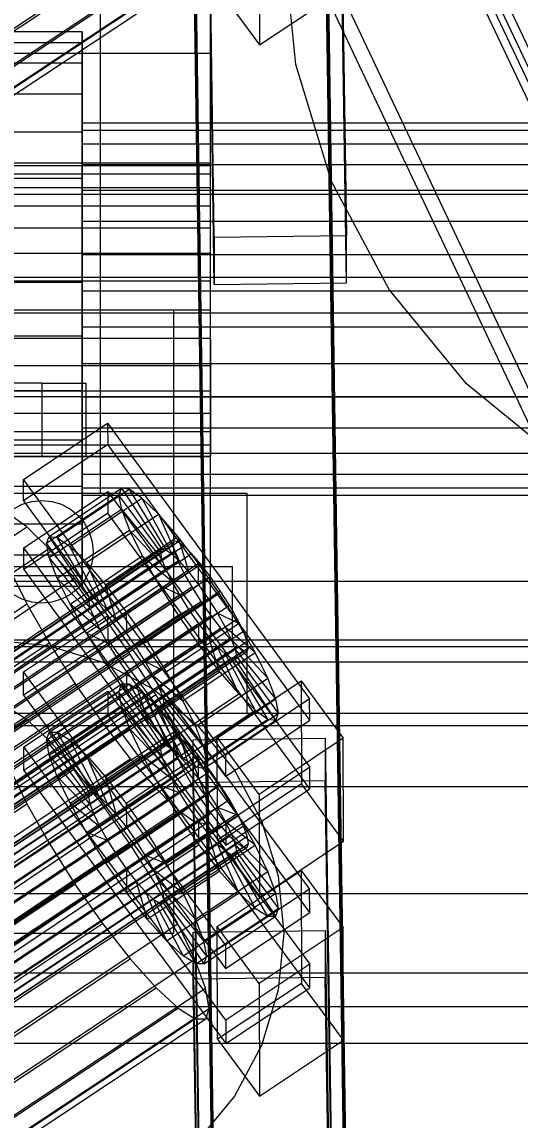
# Model space of a CAD drawing. Header units: millimetres. Extents: x -191664 to 191490, y -197311 to 10263.
# Drawn here: x 334.3 to 402.2, y -28915.5 to -28765.8 of the extents above; entities that cross this region are included whole.
import ezdxf

# ---------------------------------------------------------------- set-up
doc = ezdxf.new("R2010")
doc.units = ezdxf.units.MM
for name, color, linetype, lineweight in [('COTAS_USUARIO', 1, 'Continuous', 0), ('frontal_C01', 7, 'Continuous', 0), ('frontal_C02', 7, 'Continuous', 0), ('frontal_C03', 7, 'Continuous', 0), ('frontal_secador', 7, 'Continuous', 0), ('frontal_tolva', 7, 'Continuous', 0)]:
    doc.layers.add(name, color=color, linetype=linetype, lineweight=lineweight)
doc.dimstyles.new('PLANTA_100', dxfattribs={"dimtxt": 250, "dimasz": 150, "dimexe": 150, "dimexo": 80, "dimgap": 100, "dimtad": 1, "dimtih": 1, "dimtoh": 1, "dimdec": 1, "dimdsep": 46, "dimcen": 0.09, "dimclrd": 1, "dimclre": 1, "dimclrt": 1, "dimadec": 0, "dimazin": 0, "dimtfac": 1, "dimtdec": 4, "dimtofl": 0, "dimtmove": 0, "dimatfit": 3, "dimfxl": 1, "dimtolj": 1, "dimtzin": 0, "dimarcsym": 0})

# ---------------------------------------------------------------- blocks, each defined once
blk = doc.blocks.new('*D116')
at = {"layer": 'COTAS_USUARIO', "color": 1, "lineweight": -2, "transparency": 16777216}
for p, q in [((1200, -29000), (1200, -28850)), ((80, -29150), (1350, -29150)), ((80, -29430), (1350, -29430)), ((1200, -29580), (1200, -29730))]:
    blk.add_line(p, q, dxfattribs=at)
at = {"layer": 'COTAS_USUARIO', "color": 1, "transparency": 16777216}
for points in [[(1175, -29000), (1225, -29000), (1200, -29150)], [(1175, -29580), (1225, -29580), (1200, -29430)]]:
    blk.add_solid(points, dxfattribs=at)
at = {"layer": 'Defpoints', "color": 0, "transparency": 16777216}
for p in [(0, -29150), (0, -29430), (1200, -29430)]:
    blk.add_point(p, dxfattribs=at)

msp = doc.modelspace()

# ---------------------------------------------------------------- linework, layer by layer
at = {"layer": 'frontal_C01', "color": 139, "true_color": 0x354b57}
for p, q in [((360.51, -28795.14), (357.65, -28603.2)), ((375.64, -28602.96), (378.51, -28794.9)), ((360.51, -28801.55), (357.65, -28609.6)), ((378.51, -28801.31), (375.64, -28609.36)), ((360.51, -28938.5), (357.65, -28746.55)), ((375.64, -28746.31), (378.51, -28938.25)), ((378.51, -28944.66), (375.64, -28752.71)), ((360.51, -28944.9), (357.65, -28752.95)), ((366.62, -28753.51), (366.68, -28768.88)), ((360.94, -28761.12), (366.68, -28768.88)), ((366.68, -28768.88), (378.14, -28761.27)), ((-425, -28789.22), (425, -28789.22)), ((378.51, -28794.9), (360.51, -28795.14)), ((360.51, -28795.14), (360.51, -28801.55)), ((378.51, -28801.31), (378.51, -28794.9)), ((425, -28800.59), (-425, -28800.59)), ((360.51, -28801.55), (378.51, -28801.31)), ((425, -28805.49), (-425, -28805.49)), ((-425, -28816.85), (425, -28816.85)), ((334.5, -28854.38), (345.97, -28846.76)), ((345.97, -28846.76), (345.98, -28849.97)), ((345.97, -28846.76), (373.5, -28884)), ((345.98, -28849.97), (334.51, -28857.58)), ((373.51, -28887.2), (345.98, -28849.97)), ((334.51, -28857.58), (334.5, -28854.38)), ((362.03, -28891.61), (334.5, -28854.38)), ((334.51, -28857.58), (362.04, -28894.82)), ((334.54, -28864.62), (346.01, -28857.01)), ((346.01, -28857.01), (346.02, -28860.21)), ((346.01, -28857.01), (373.54, -28894.25)), ((346.02, -28860.21), (334.55, -28867.82)), ((373.55, -28897.45), (346.02, -28860.21)), ((334.55, -28867.82), (334.54, -28864.62)), ((362.07, -28901.86), (334.54, -28864.62)), ((334.55, -28867.82), (362.08, -28905.06)), ((360.88, -28889.1), (372.35, -28881.49)), ((372.35, -28881.49), (372.41, -28896.86)), ((372.35, -28881.49), (378.09, -28889.25)), ((373.5, -28884), (362.03, -28891.61)), ((373.51, -28887.2), (373.5, -28884)), ((362.04, -28894.82), (373.51, -28887.2)), ((360.94, -28904.47), (360.88, -28889.1)), ((366.62, -28896.86), (360.88, -28889.1)), ((357.65, -28889.9), (375.64, -28889.66)), ((357.65, -28896.3), (357.65, -28889.9)), ((360.51, -29081.85), (357.65, -28889.9)), ((378.09, -28889.25), (366.62, -28896.86)), ((375.64, -28889.66), (375.64, -28896.06)), ((375.64, -28889.66), (378.51, -29081.61)), ((378.14, -28904.62), (378.09, -28889.25)), ((362.03, -28891.61), (362.04, -28894.82)), ((373.54, -28894.25), (362.07, -28901.86)), ((373.55, -28897.45), (373.54, -28894.25)), ((375.64, -28896.06), (357.65, -28896.3)), ((360.51, -29088.25), (357.65, -28896.3)), ((378.51, -29088.01), (375.64, -28896.06)), ((372.41, -28896.86), (360.94, -28904.47)), ((362.08, -28905.06), (373.55, -28897.45)), ((366.62, -28896.86), (366.68, -28912.23)), ((378.14, -28904.62), (372.41, -28896.86)), ((362.07, -28901.86), (362.08, -28905.06)), ((360.94, -28904.47), (366.68, -28912.23)), ((366.68, -28912.23), (378.14, -28904.62))]:
    msp.add_line(p, q, dxfattribs=at)
at = {"layer": 'frontal_C01', "color": 252, "true_color": 0x83939a}
for p, q in [((173.55, -28872.55), (357.86, -28750.22)), ((168.26, -28876.45), (352.57, -28754.12)), ((175.02, -28876.48), (359.33, -28754.15)), ((171.28, -28879.24), (355.58, -28756.91)), ((175.52, -28879.26), (359.83, -28756.93)), ((173.58, -28880.69), (357.89, -28758.35)), ((175.03, -28880.69), (359.34, -28758.36)), ((334.94, -28860.89), (332.63, -28859.44)), ((150.63, -28983.22), (334.94, -28860.89)), ((337.95, -28863.68), (334.94, -28860.89)), ((153.64, -28986.01), (337.95, -28863.68)), ((341.46, -28867.62), (337.95, -28863.68)), ((157.15, -28989.95), (341.46, -28867.62)), ((332.66, -28867.57), (334.98, -28872.39)), ((345.23, -28872.44), (341.46, -28867.62)), ((150.67, -28994.72), (334.98, -28872.39)), ((345.23, -28872.44), (160.92, -28994.77)), ((334.98, -28872.39), (338, -28877.76)), ((349, -28877.82), (345.23, -28872.44)), ((153.69, -29000.09), (338, -28877.76)), ((164.69, -29000.15), (349, -28877.82)), ((338, -28877.76), (341.52, -28883.33)), ((352.52, -28883.38), (349, -28877.82)), ((157.21, -29005.66), (341.52, -28883.33)), ((168.21, -29005.71), (352.52, -28883.38)), ((341.52, -28883.33), (345.29, -28888.71)), ((355.54, -28888.76), (352.52, -28883.38)), ((160.98, -29011.04), (345.29, -28888.71)), ((171.23, -29011.09), (355.54, -28888.76)), ((345.29, -28888.71), (349.06, -28893.53)), ((357.86, -28893.57), (355.54, -28888.76)), ((164.75, -29015.86), (349.06, -28893.53)), ((173.55, -29015.9), (357.86, -28893.57)), ((349.06, -28893.53), (352.57, -28897.47)), ((359.33, -28897.5), (357.86, -28893.57)), ((168.26, -29019.8), (352.57, -28897.47)), ((175.02, -29019.83), (359.33, -28897.5)), ((352.57, -28897.47), (355.58, -28900.26)), ((359.83, -28900.28), (359.33, -28897.5)), ((171.28, -29022.59), (355.58, -28900.26)), ((175.52, -29022.61), (359.83, -28900.28)), ((355.58, -28900.26), (357.89, -28901.71)), ((359.34, -28901.71), (359.83, -28900.28)), ((173.58, -29024.04), (357.89, -28901.71)), ((175.03, -29024.04), (359.34, -28901.71)), ((357.89, -28901.71), (359.34, -28901.71))]:
    msp.add_line(p, q, dxfattribs=at)
at = {"layer": 'frontal_C01', "color": 155, "true_color": 0x617580}
for p, q in [((338.01, -28862.59), (347.84, -28856.06)), ((339.09, -28862.59), (348.92, -28856.07)), ((347.84, -28856.06), (347.47, -28857.13)), ((348.92, -28856.07), (347.84, -28856.06)), ((347.84, -28856.06), (353.38, -28864.38)), ((350.65, -28857.15), (348.92, -28856.07)), ((348.92, -28856.07), (353.89, -28864.39)), ((337.64, -28863.66), (347.47, -28857.13)), ((340.82, -28863.67), (350.65, -28857.15)), ((347.47, -28857.13), (353.21, -28864.89)), ((347.47, -28857.13), (347.85, -28859.21)), ((352.9, -28859.24), (350.65, -28857.15)), ((350.65, -28857.15), (354.71, -28864.9)), ((338.02, -28865.74), (347.85, -28859.21)), ((343.07, -28865.76), (352.9, -28859.24)), ((347.85, -28859.21), (353.38, -28865.88)), ((347.85, -28859.21), (348.94, -28862.15)), ((355.53, -28862.18), (352.9, -28859.24)), ((352.9, -28859.24), (355.78, -28865.89)), ((339.11, -28868.67), (348.94, -28862.15)), ((345.7, -28868.71), (355.53, -28862.18)), ((348.94, -28862.15), (353.9, -28867.27)), ((348.94, -28862.15), (350.68, -28865.75)), ((358.34, -28865.79), (355.53, -28862.18)), ((355.53, -28862.18), (357.02, -28867.28)), ((337.64, -28863.66), (338.01, -28862.59)), ((343.38, -28871.42), (337.64, -28863.66)), ((338.02, -28865.74), (337.64, -28863.66)), ((343.55, -28870.91), (338.01, -28862.59)), ((338.01, -28862.59), (339.09, -28862.59)), ((344.06, -28870.91), (339.09, -28862.59)), ((339.09, -28862.59), (340.82, -28863.67)), ((344.88, -28871.42), (340.82, -28863.67)), ((340.82, -28863.67), (343.07, -28865.76)), ((353.21, -28864.89), (343.38, -28871.42)), ((353.38, -28864.38), (343.55, -28870.91)), ((353.89, -28864.39), (344.06, -28870.91)), ((354.71, -28864.9), (344.88, -28871.42)), ((353.21, -28864.89), (353.38, -28864.38)), ((353.38, -28865.88), (353.21, -28864.89)), ((353.38, -28864.38), (353.89, -28864.39)), ((353.89, -28864.39), (354.71, -28864.9)), ((354.71, -28864.9), (355.78, -28865.89)), ((343.55, -28872.4), (338.02, -28865.74)), ((339.11, -28868.67), (338.02, -28865.74)), ((340.85, -28872.28), (350.68, -28865.75)), ((345.95, -28872.41), (343.07, -28865.76)), ((343.07, -28865.76), (345.7, -28868.71)), ((353.38, -28865.88), (343.55, -28872.4)), ((355.78, -28865.89), (345.95, -28872.41)), ((358.34, -28865.79), (348.52, -28872.32)), ((350.68, -28865.75), (354.72, -28868.97)), ((350.68, -28865.75), (352.94, -28869.77)), ((353.9, -28867.27), (353.38, -28865.88)), ((355.78, -28865.89), (357.02, -28867.28)), ((358.36, -28868.99), (358.34, -28865.79)), ((361.17, -28869.81), (358.34, -28865.79)), ((353.9, -28867.27), (344.07, -28873.79)), ((357.02, -28867.28), (347.19, -28873.81)), ((354.72, -28868.97), (353.9, -28867.27)), ((357.02, -28867.28), (358.36, -28868.99)), ((344.07, -28873.79), (339.11, -28868.67)), ((340.85, -28872.28), (339.11, -28868.67)), ((354.72, -28868.97), (344.9, -28875.5)), ((347.19, -28873.81), (345.7, -28868.71)), ((345.7, -28868.71), (348.52, -28872.32)), ((348.53, -28875.52), (358.36, -28868.99)), ((355.8, -28870.88), (354.72, -28868.97)), ((358.36, -28868.99), (359.69, -28870.9)), ((343.11, -28876.3), (352.94, -28869.77)), ((343.55, -28870.91), (343.38, -28871.42)), ((344.06, -28870.91), (343.55, -28870.91)), ((344.88, -28871.42), (344.06, -28870.91)), ((355.8, -28870.88), (345.97, -28877.4)), ((359.69, -28870.9), (349.86, -28877.42)), ((351.34, -28876.34), (361.17, -28869.81)), ((352.94, -28869.77), (355.8, -28870.88)), ((352.94, -28869.77), (355.57, -28873.94)), ((357.04, -28872.85), (355.8, -28870.88)), ((361.17, -28869.81), (359.69, -28870.9)), ((359.69, -28870.9), (360.94, -28872.87)), ((363.8, -28873.98), (361.17, -28869.81)), ((344.9, -28875.5), (340.85, -28872.28)), ((343.11, -28876.3), (340.85, -28872.28)), ((343.38, -28871.42), (343.55, -28872.4)), ((343.55, -28872.4), (344.07, -28873.79)), ((345.95, -28872.41), (344.88, -28871.42)), ((347.19, -28873.81), (345.95, -28872.41)), ((348.52, -28872.32), (348.53, -28875.52)), ((348.52, -28872.32), (351.34, -28876.34)), ((344.07, -28873.79), (344.9, -28875.5)), ((345.74, -28880.46), (355.57, -28873.94)), ((348.53, -28875.52), (347.19, -28873.81)), ((357.04, -28872.85), (347.21, -28879.37)), ((360.94, -28872.87), (351.11, -28879.39)), ((353.97, -28880.5), (363.8, -28873.98)), ((355.57, -28873.94), (357.04, -28872.85)), ((355.57, -28873.94), (358.39, -28877.96)), ((358.38, -28874.76), (357.04, -28872.85)), ((363.8, -28873.98), (360.94, -28872.87)), ((360.94, -28872.87), (362.01, -28874.77)), ((366.06, -28878), (363.8, -28873.98)), ((344.9, -28875.5), (345.97, -28877.4)), ((349.86, -28877.42), (348.53, -28875.52)), ((358.38, -28874.76), (348.55, -28881.28)), ((362.01, -28874.77), (352.18, -28881.3)), ((358.39, -28877.96), (358.38, -28874.76)), ((359.71, -28876.46), (358.38, -28874.76)), ((366.06, -28878), (362.01, -28874.77)), ((362.01, -28874.77), (362.83, -28876.48)), ((345.97, -28877.4), (343.11, -28876.3)), ((345.74, -28880.46), (343.11, -28876.3)), ((349.86, -28877.42), (351.34, -28876.34)), ((359.71, -28876.46), (349.88, -28882.99)), ((351.34, -28876.34), (353.97, -28880.5)), ((362.83, -28876.48), (353, -28883)), ((361.21, -28881.57), (359.71, -28876.46)), ((360.96, -28877.86), (359.71, -28876.46)), ((367.79, -28881.6), (362.83, -28876.48)), ((362.83, -28876.48), (363.35, -28877.87)), ((345.97, -28877.4), (347.21, -28879.37)), ((348.56, -28884.48), (358.39, -28877.96)), ((351.11, -28879.39), (349.86, -28877.42)), ((360.96, -28877.86), (351.13, -28884.39)), ((363.35, -28877.87), (353.52, -28884.4)), ((356.23, -28884.52), (366.06, -28878)), ((358.39, -28877.96), (361.21, -28881.57)), ((363.84, -28884.51), (360.96, -28877.86)), ((362.03, -28878.85), (360.96, -28877.86)), ((368.89, -28884.54), (363.35, -28877.87)), ((363.35, -28877.87), (363.53, -28878.86)), ((367.79, -28881.6), (366.06, -28878)), ((347.21, -28879.37), (345.74, -28880.46)), ((347.21, -28879.37), (348.55, -28881.28)), ((352.18, -28881.3), (351.11, -28879.39)), ((351.11, -28879.39), (353.97, -28880.5)), ((362.03, -28878.85), (352.2, -28885.37)), ((362.84, -28879.36), (353.01, -28885.89)), ((363.36, -28879.36), (353.53, -28885.89)), ((363.53, -28878.86), (353.7, -28885.38)), ((366.09, -28886.6), (362.03, -28878.85)), ((362.84, -28879.36), (362.03, -28878.85)), ((367.82, -28887.68), (362.84, -28879.36)), ((363.36, -28879.36), (362.84, -28879.36)), ((363.53, -28878.86), (363.36, -28879.36)), ((368.9, -28887.69), (363.36, -28879.36)), ((369.27, -28886.61), (363.53, -28878.86)), ((348.56, -28884.48), (345.74, -28880.46)), ((348.55, -28881.28), (348.56, -28884.48)), ((348.55, -28881.28), (349.88, -28882.99)), ((351.38, -28888.09), (361.21, -28881.57)), ((353, -28883), (352.18, -28881.3)), ((352.18, -28881.3), (356.23, -28884.52)), ((353.97, -28880.5), (356.23, -28884.52)), ((357.96, -28888.12), (367.79, -28881.6)), ((361.21, -28881.57), (363.84, -28884.51)), ((368.89, -28884.54), (367.79, -28881.6)), ((349.88, -28882.99), (351.38, -28888.09)), ((349.88, -28882.99), (351.13, -28884.39)), ((353.52, -28884.4), (353, -28883)), ((353, -28883), (357.96, -28888.12)), ((351.38, -28888.09), (348.56, -28884.48)), ((351.13, -28884.39), (354.01, -28891.04)), ((351.13, -28884.39), (352.2, -28885.37)), ((353.7, -28885.38), (353.52, -28884.4)), ((353.52, -28884.4), (359.06, -28891.06)), ((354.01, -28891.04), (363.84, -28884.51)), ((356.23, -28884.52), (357.96, -28888.12)), ((359.06, -28891.06), (368.89, -28884.54)), ((363.84, -28884.51), (366.09, -28886.6)), ((369.27, -28886.61), (368.89, -28884.54)), ((352.2, -28885.37), (356.26, -28893.12)), ((352.2, -28885.37), (353.01, -28885.89)), ((353.01, -28885.89), (357.99, -28894.21)), ((353.01, -28885.89), (353.53, -28885.89)), ((353.53, -28885.89), (353.7, -28885.38)), ((353.53, -28885.89), (359.07, -28894.21)), ((353.7, -28885.38), (359.44, -28893.14)), ((356.26, -28893.12), (366.09, -28886.6)), ((357.99, -28894.21), (367.82, -28887.68)), ((359.07, -28894.21), (368.9, -28887.69)), ((359.44, -28893.14), (369.27, -28886.61)), ((366.09, -28886.6), (367.82, -28887.68)), ((367.82, -28887.68), (368.9, -28887.69)), ((368.9, -28887.69), (369.27, -28886.61)), ((354.01, -28891.04), (351.38, -28888.09)), ((357.96, -28888.12), (359.06, -28891.06)), ((356.26, -28893.12), (354.01, -28891.04)), ((359.06, -28891.06), (359.44, -28893.14)), ((357.99, -28894.21), (356.26, -28893.12)), ((359.44, -28893.14), (359.07, -28894.21)), ((359.07, -28894.21), (357.99, -28894.21))]:
    msp.add_line(p, q, dxfattribs=at)
at = {"layer": 'frontal_C01', "color": 9, "true_color": 0xbac6cb}
for p, q in [((141.22, -29005.2), (355.02, -28863.3)), ((141.73, -29005.2), (355.53, -28863.3)), ((355.02, -28863.3), (354.84, -28863.8)), ((355.53, -28863.3), (355.02, -28863.3)), ((356.35, -28863.81), (355.53, -28863.3)), ((141.04, -29005.71), (354.84, -28863.8)), ((141.22, -29006.69), (355.02, -28864.79)), ((142.55, -29005.72), (356.35, -28863.81)), ((143.62, -29006.7), (357.42, -28864.8)), ((354.84, -28863.8), (355.02, -28864.79)), ((355.02, -28864.79), (355.54, -28866.18)), ((357.42, -28864.8), (356.35, -28863.81)), ((358.66, -28866.2), (357.42, -28864.8)), ((141.74, -29008.09), (355.54, -28866.18)), ((144.86, -29008.1), (358.66, -28866.2)), ((355.54, -28866.18), (356.36, -28867.89)), ((360, -28867.91), (358.66, -28866.2)), ((142.56, -29009.79), (356.36, -28867.89)), ((360, -28867.91), (146.2, -29009.81)), ((356.36, -28867.89), (357.43, -28869.79)), ((361.33, -28869.81), (360, -28867.91)), ((143.64, -29011.7), (357.43, -28869.79)), ((147.53, -29011.72), (361.33, -28869.81)), ((357.43, -28869.79), (358.68, -28871.76)), ((362.58, -28871.78), (361.33, -28869.81)), ((144.88, -29013.67), (358.68, -28871.76)), ((148.78, -29013.69), (362.58, -28871.78)), ((358.68, -28871.76), (360.02, -28873.67)), ((363.65, -28873.69), (362.58, -28871.78)), ((146.22, -29015.57), (360.02, -28873.67)), ((149.85, -29015.59), (363.65, -28873.69)), ((360.02, -28873.67), (361.35, -28875.38)), ((364.47, -28875.39), (363.65, -28873.69)), ((147.55, -29017.28), (361.35, -28875.38)), ((150.67, -29017.3), (364.47, -28875.39)), ((361.35, -28875.38), (362.6, -28876.77)), ((364.99, -28876.79), (364.47, -28875.39)), ((148.8, -29018.68), (362.6, -28876.77)), ((151.19, -29018.69), (364.99, -28876.79)), ((362.6, -28876.77), (363.66, -28877.76)), ((365.17, -28877.77), (364.99, -28876.79)), ((149.86, -29019.67), (363.66, -28877.76)), ((150.68, -29020.18), (364.48, -28878.27)), ((151.2, -29020.18), (364.99, -28878.28)), ((151.37, -29019.67), (365.17, -28877.77)), ((363.66, -28877.76), (364.48, -28878.27)), ((364.48, -28878.27), (364.99, -28878.28)), ((364.99, -28878.28), (365.17, -28877.77))]:
    msp.add_line(p, q, dxfattribs=at)
at = {"layer": 'frontal_C02', "color": 139, "true_color": 0x354b57}
for p, q in [((420.89, -28809.14), (280.89, -28512.67)), ((420.89, -28813.81), (280.89, -28517.35)), ((299.11, -28548.64), (439.11, -28845.11)), ((439.11, -28849.78), (299.11, -28553.32)), ((420.89, -28852.98), (280.89, -28556.51)), ((420.89, -28857.65), (280.89, -28561.19)), ((360.51, -28926.63), (357.65, -28732.87)), ((375.64, -28732.62), (378.51, -28926.39)), ((360.51, -28932.48), (357.65, -28738.71)), ((378.51, -28932.24), (375.64, -28738.47)), ((334.5, -28828.13), (345.97, -28820.45)), ((345.97, -28820.45), (345.98, -28823.37)), ((345.97, -28820.45), (373.5, -28858.04)), ((345.98, -28823.37), (334.51, -28831.05)), ((373.51, -28860.96), (345.98, -28823.37)), ((334.51, -28831.05), (334.5, -28828.13)), ((362.03, -28865.72), (334.5, -28828.13)), ((334.54, -28837.48), (346.01, -28829.8)), ((346.01, -28829.8), (346.02, -28832.72)), ((346.01, -28829.8), (373.54, -28867.39)), ((334.51, -28831.05), (362.04, -28868.65)), ((346.02, -28832.72), (334.55, -28840.41)), ((373.55, -28870.32), (346.02, -28832.72)), ((334.55, -28840.41), (334.54, -28837.48)), ((362.07, -28875.08), (334.54, -28837.48)), ((334.55, -28840.41), (362.08, -28878)), ((360.88, -28863.28), (372.35, -28855.6)), ((372.35, -28855.6), (372.41, -28869.63)), ((372.35, -28855.6), (378.09, -28863.43)), ((373.5, -28858.04), (362.03, -28865.72)), ((373.51, -28860.96), (373.5, -28858.04)), ((362.04, -28868.65), (373.51, -28860.96)), ((357.65, -28863.65), (375.64, -28863.41)), ((357.65, -28869.5), (357.65, -28863.65)), ((360.51, -29057.42), (357.65, -28863.65)), ((360.94, -28877.31), (360.88, -28863.28)), ((366.62, -28871.11), (360.88, -28863.28)), ((378.09, -28863.43), (366.62, -28871.11)), ((375.64, -28863.41), (375.64, -28869.25)), ((375.64, -28863.41), (378.51, -29057.18)), ((378.14, -28877.46), (378.09, -28863.43)), ((362.03, -28865.72), (362.04, -28868.65)), ((373.54, -28867.39), (362.07, -28875.08)), ((373.55, -28870.32), (373.54, -28867.39)), ((375.64, -28869.25), (357.65, -28869.5)), ((360.51, -29063.27), (357.65, -28869.5)), ((372.41, -28869.63), (360.94, -28877.31)), ((378.14, -28877.46), (372.41, -28869.63)), ((378.51, -29063.02), (375.64, -28869.25)), ((362.08, -28878), (373.55, -28870.32)), ((366.62, -28871.11), (366.68, -28885.14)), ((362.07, -28875.08), (362.08, -28878)), ((360.94, -28877.31), (366.68, -28885.14)), ((366.68, -28885.14), (378.14, -28877.46))]:
    msp.add_line(p, q, dxfattribs=at)
at = {"layer": 'frontal_C02', "color": 9, "true_color": 0xb8c2c5}
for p, q in [((342.5, -28767.11), (-342.5, -28767.11)), ((342.5, -28768.6), (342.5, -28767.11)), ((342.5, -28767.11), (342.5, -28771.39)), ((342.5, -28768.6), (-342.5, -28768.6)), ((342.5, -28775.61), (342.5, -28768.6)), ((342.5, -28771.39), (-342.5, -28771.39)), ((342.5, -28771.39), (342.5, -28780.77)), ((342.5, -28775.61), (-342.5, -28775.61)), ((342.5, -28787.1), (342.5, -28775.61)), ((342.5, -28782.43), (342.5, -28779.56)), ((342.5, -28779.56), (342.5, -28780.55)), ((450.5, -28779.56), (342.5, -28779.56)), ((342.5, -28780.77), (-342.5, -28780.77)), ((342.5, -28780.55), (342.5, -28785.26)), ((450.5, -28780.55), (342.5, -28780.55)), ((342.5, -28780.77), (342.5, -28793.83)), ((342.5, -28788.72), (342.5, -28782.43)), ((450.5, -28782.43), (342.5, -28782.43)), ((342.5, -28785.26), (342.5, -28792.97)), ((450.5, -28785.26), (342.5, -28785.26)), ((342.5, -28787.1), (-342.5, -28787.1)), ((342.5, -28801.29), (342.5, -28787.1)), ((342.5, -28797.49), (342.5, -28788.72)), ((450.5, -28788.72), (342.5, -28788.72)), ((342.5, -28792.97), (342.5, -28802.49)), ((450.5, -28792.97), (342.5, -28792.97)), ((-342.5, -28793.83), (342.5, -28793.83)), ((342.5, -28793.83), (342.5, -28808.59)), ((342.5, -28807.39), (342.5, -28797.49)), ((342.5, -28797.49), (450.5, -28797.49)), ((342.5, -28801.29), (-342.5, -28801.29)), ((342.5, -28816.05), (342.5, -28801.29)), ((342.5, -28802.49), (342.5, -28812.39)), ((450.5, -28802.49), (342.5, -28802.49)), ((342.5, -28816.91), (342.5, -28807.39)), ((450.5, -28807.39), (342.5, -28807.39)), ((342.5, -28808.59), (-342.5, -28808.59)), ((342.5, -28808.59), (342.5, -28822.78)), ((342.5, -28812.39), (342.5, -28821.16)), ((450.5, -28812.39), (342.5, -28812.39)), ((342.5, -28816.05), (-342.5, -28816.05)), ((342.5, -28829.11), (342.5, -28816.05)), ((342.5, -28824.62), (342.5, -28816.91)), ((450.5, -28816.91), (342.5, -28816.91)), ((342.5, -28821.16), (342.5, -28827.45)), ((450.5, -28821.16), (342.5, -28821.16)), ((342.5, -28822.78), (-342.5, -28822.78)), ((342.5, -28822.78), (342.5, -28834.26)), ((342.5, -28829.33), (342.5, -28824.62)), ((450.5, -28824.62), (342.5, -28824.62)), ((342.5, -28827.45), (342.5, -28830.32)), ((450.5, -28827.45), (342.5, -28827.45)), ((342.5, -28829.11), (-342.5, -28829.11)), ((342.5, -28838.49), (342.5, -28829.11)), ((342.5, -28830.32), (342.5, -28829.33)), ((450.5, -28829.33), (342.5, -28829.33)), ((450.5, -28830.32), (342.5, -28830.32)), ((342.5, -28834.26), (-342.5, -28834.26)), ((342.5, -28834.26), (342.5, -28841.28)), ((342.5, -28838.49), (-342.5, -28838.49)), ((342.5, -28842.76), (342.5, -28838.49)), ((342.5, -28841.28), (-342.5, -28841.28)), ((342.5, -28841.28), (342.5, -28842.76)), ((342.5, -28842.76), (-342.5, -28842.76))]:
    msp.add_line(p, q, dxfattribs=at)
at = {"layer": 'frontal_C02', "color": 155, "true_color": 0x617580}
for p, q in [((337.64, -28836.85), (347.47, -28830.27)), ((338.01, -28835.92), (347.84, -28829.34)), ((339.09, -28836.07), (348.92, -28829.48)), ((340.82, -28837.28), (350.65, -28830.7)), ((347.84, -28829.34), (347.47, -28830.27)), ((347.47, -28830.27), (353.21, -28838.1)), ((347.47, -28830.27), (347.85, -28832.21)), ((348.92, -28829.48), (347.84, -28829.34)), ((347.84, -28829.34), (353.38, -28837.66)), ((350.65, -28830.7), (348.92, -28829.48)), ((348.92, -28829.48), (353.89, -28837.73)), ((352.9, -28832.9), (350.65, -28830.7)), ((350.65, -28830.7), (354.71, -28838.3)), ((338.02, -28838.8), (347.85, -28832.21)), ((347.85, -28832.21), (353.38, -28839.02)), ((347.85, -28832.21), (348.94, -28835.04)), ((343.07, -28839.48), (352.9, -28832.9)), ((355.53, -28835.93), (352.9, -28832.9)), ((352.9, -28832.9), (355.78, -28839.34)), ((339.11, -28841.62), (348.94, -28835.04)), ((348.94, -28835.04), (353.9, -28840.36)), ((348.94, -28835.04), (350.68, -28838.55)), ((337.64, -28836.85), (338.01, -28835.92)), ((343.55, -28844.24), (338.01, -28835.92)), ((338.01, -28835.92), (339.09, -28836.07)), ((344.06, -28844.31), (339.09, -28836.07)), ((339.09, -28836.07), (340.82, -28837.28)), ((345.7, -28842.52), (355.53, -28835.93)), ((358.34, -28839.59), (355.53, -28835.93)), ((355.53, -28835.93), (357.02, -28840.78)), ((343.38, -28844.68), (337.64, -28836.85)), ((338.02, -28838.8), (337.64, -28836.85)), ((344.88, -28844.89), (340.82, -28837.28)), ((340.82, -28837.28), (343.07, -28839.48)), ((353.21, -28838.1), (343.38, -28844.68)), ((353.38, -28837.66), (343.55, -28844.24)), ((353.89, -28837.73), (344.06, -28844.31)), ((353.21, -28838.1), (353.38, -28837.66)), ((353.38, -28839.02), (353.21, -28838.1)), ((353.38, -28837.66), (353.89, -28837.73)), ((353.89, -28837.73), (354.71, -28838.3)), ((343.55, -28845.61), (338.02, -28838.8)), ((339.11, -28841.62), (338.02, -28838.8)), ((340.85, -28845.14), (350.68, -28838.55)), ((345.95, -28845.93), (343.07, -28839.48)), ((343.07, -28839.48), (345.7, -28842.52)), ((353.38, -28839.02), (343.55, -28845.61)), ((354.71, -28838.3), (344.88, -28844.89)), ((355.78, -28839.34), (345.95, -28845.93)), ((358.34, -28839.59), (348.52, -28846.18)), ((350.68, -28838.55), (354.72, -28842.02)), ((350.68, -28838.55), (352.94, -28842.52)), ((353.9, -28840.36), (353.38, -28839.02)), ((354.71, -28838.3), (355.78, -28839.34)), ((355.78, -28839.34), (357.02, -28840.78)), ((358.36, -28842.52), (358.34, -28839.59)), ((361.17, -28843.63), (358.34, -28839.59)), ((353.9, -28840.36), (344.07, -28846.94)), ((357.02, -28840.78), (347.19, -28847.37)), ((354.72, -28842.02), (353.9, -28840.36)), ((357.02, -28840.78), (358.36, -28842.52)), ((344.07, -28846.94), (339.11, -28841.62)), ((340.85, -28845.14), (339.11, -28841.62)), ((343.11, -28849.1), (352.94, -28842.52)), ((354.72, -28842.02), (344.9, -28848.61)), ((347.19, -28847.37), (345.7, -28842.52)), ((345.7, -28842.52), (348.52, -28846.18)), ((348.53, -28849.1), (358.36, -28842.52)), ((352.94, -28842.52), (355.8, -28843.9)), ((352.94, -28842.52), (355.57, -28846.66)), ((355.8, -28843.9), (354.72, -28842.02)), ((358.36, -28842.52), (359.69, -28844.43)), ((343.55, -28844.24), (343.38, -28844.68)), ((344.06, -28844.31), (343.55, -28844.24)), ((355.8, -28843.9), (345.97, -28850.49)), ((351.34, -28850.22), (361.17, -28843.63)), ((357.04, -28845.86), (355.8, -28843.9)), ((361.17, -28843.63), (359.69, -28844.43)), ((363.8, -28847.78), (361.17, -28843.63)), ((344.9, -28848.61), (340.85, -28845.14)), ((343.11, -28849.1), (340.85, -28845.14)), ((343.38, -28844.68), (343.55, -28845.61)), ((343.55, -28845.61), (344.07, -28846.94)), ((344.88, -28844.89), (344.06, -28844.31)), ((345.95, -28845.93), (344.88, -28844.89)), ((359.69, -28844.43), (349.86, -28851.02)), ((359.69, -28844.43), (360.94, -28846.39)), ((344.07, -28846.94), (344.9, -28848.61)), ((345.74, -28853.25), (355.57, -28846.66)), ((347.19, -28847.37), (345.95, -28845.93)), ((357.04, -28845.86), (347.21, -28852.45)), ((348.52, -28846.18), (348.53, -28849.1)), ((348.52, -28846.18), (351.34, -28850.22)), ((360.94, -28846.39), (351.11, -28852.98)), ((355.57, -28846.66), (357.04, -28845.86)), ((355.57, -28846.66), (358.39, -28850.7)), ((358.38, -28847.78), (357.04, -28845.86)), ((363.8, -28847.78), (360.94, -28846.39)), ((360.94, -28846.39), (362.01, -28848.27)), ((344.9, -28848.61), (345.97, -28850.49)), ((348.53, -28849.1), (347.19, -28847.37)), ((358.38, -28847.78), (348.55, -28854.36)), ((362.01, -28848.27), (352.18, -28854.86)), ((353.97, -28854.36), (363.8, -28847.78)), ((358.39, -28850.7), (358.38, -28847.78)), ((359.71, -28849.51), (358.38, -28847.78)), ((366.06, -28851.74), (362.01, -28848.27)), ((362.01, -28848.27), (362.83, -28849.94)), ((366.06, -28851.74), (363.8, -28847.78)), ((345.97, -28850.49), (343.11, -28849.1)), ((345.74, -28853.25), (343.11, -28849.1)), ((349.86, -28851.02), (348.53, -28849.1)), ((349.86, -28851.02), (351.34, -28850.22)), ((359.71, -28849.51), (349.88, -28856.1)), ((351.34, -28850.22), (353.97, -28854.36)), ((362.83, -28849.94), (353, -28856.52)), ((361.21, -28854.36), (359.71, -28849.51)), ((360.96, -28850.95), (359.71, -28849.51)), ((367.79, -28855.26), (362.83, -28849.94)), ((362.83, -28849.94), (363.35, -28851.27)), ((345.97, -28850.49), (347.21, -28852.45)), ((348.56, -28857.29), (358.39, -28850.7)), ((351.11, -28852.98), (349.86, -28851.02)), ((360.96, -28850.95), (351.13, -28857.54)), ((363.35, -28851.27), (353.52, -28857.86)), ((356.23, -28858.33), (366.06, -28851.74)), ((358.39, -28850.7), (361.21, -28854.36)), ((363.84, -28857.4), (360.96, -28850.95)), ((362.03, -28851.99), (360.96, -28850.95)), ((368.89, -28858.08), (363.35, -28851.27)), ((363.35, -28851.27), (363.53, -28852.2)), ((367.79, -28855.26), (366.06, -28851.74)), ((347.21, -28852.45), (345.74, -28853.25)), ((348.56, -28857.29), (345.74, -28853.25)), ((347.21, -28852.45), (348.55, -28854.36)), ((352.18, -28854.86), (351.11, -28852.98)), ((351.11, -28852.98), (353.97, -28854.36)), ((362.03, -28851.99), (352.2, -28858.58)), ((362.84, -28852.57), (353.01, -28859.15)), ((363.36, -28852.64), (353.53, -28859.22)), ((363.53, -28852.2), (353.7, -28858.78)), ((366.09, -28859.6), (362.03, -28851.99)), ((362.84, -28852.57), (362.03, -28851.99)), ((367.82, -28860.81), (362.84, -28852.57)), ((363.36, -28852.64), (362.84, -28852.57)), ((363.53, -28852.2), (363.36, -28852.64)), ((368.9, -28860.96), (363.36, -28852.64)), ((369.27, -28860.03), (363.53, -28852.2)), ((348.55, -28854.36), (348.56, -28857.29)), ((348.55, -28854.36), (349.88, -28856.1)), ((351.38, -28860.95), (361.21, -28854.36)), ((353.97, -28854.36), (356.23, -28858.33)), ((361.21, -28854.36), (363.84, -28857.4)), ((349.88, -28856.1), (351.38, -28860.95)), ((349.88, -28856.1), (351.13, -28857.54)), ((353, -28856.52), (352.18, -28854.86)), ((352.18, -28854.86), (356.23, -28858.33)), ((357.96, -28861.84), (367.79, -28855.26)), ((368.89, -28858.08), (367.79, -28855.26)), ((351.38, -28860.95), (348.56, -28857.29)), ((351.13, -28857.54), (354.01, -28863.98)), ((351.13, -28857.54), (352.2, -28858.58)), ((353.52, -28857.86), (353, -28856.52)), ((353, -28856.52), (357.96, -28861.84)), ((354.01, -28863.98), (363.84, -28857.4)), ((363.84, -28857.4), (366.09, -28859.6)), ((352.2, -28858.58), (356.26, -28866.18)), ((352.2, -28858.58), (353.01, -28859.15)), ((353.01, -28859.15), (357.99, -28867.4)), ((353.01, -28859.15), (353.53, -28859.22)), ((353.7, -28858.78), (353.52, -28857.86)), ((353.52, -28857.86), (359.06, -28864.67)), ((353.53, -28859.22), (353.7, -28858.78)), ((353.53, -28859.22), (359.07, -28867.54)), ((353.7, -28858.78), (359.44, -28866.61)), ((356.23, -28858.33), (357.96, -28861.84)), ((359.06, -28864.67), (368.89, -28858.08)), ((369.27, -28860.03), (368.89, -28858.08)), ((356.26, -28866.18), (366.09, -28859.6)), ((359.44, -28866.61), (369.27, -28860.03)), ((366.09, -28859.6), (367.82, -28860.81)), ((368.9, -28860.96), (369.27, -28860.03)), ((354.01, -28863.98), (351.38, -28860.95)), ((357.96, -28861.84), (359.06, -28864.67)), ((357.99, -28867.4), (367.82, -28860.81)), ((359.07, -28867.54), (368.9, -28860.96)), ((367.82, -28860.81), (368.9, -28860.96)), ((356.26, -28866.18), (354.01, -28863.98)), ((359.06, -28864.67), (359.44, -28866.61)), ((357.99, -28867.4), (356.26, -28866.18)), ((359.44, -28866.61), (359.07, -28867.54)), ((359.07, -28867.54), (357.99, -28867.4))]:
    msp.add_line(p, q, dxfattribs=at)
at = {"layer": 'frontal_C02', "color": 252, "true_color": 0x83939a}
for p, q in [((334.94, -28834.61), (332.63, -28832.99)), ((150.63, -28958.1), (334.94, -28834.61)), ((337.95, -28837.55), (334.94, -28834.61)), ((153.64, -28961.04), (337.95, -28837.55)), ((341.46, -28841.61), (337.95, -28837.55)), ((332.66, -28840.41), (334.98, -28845.11)), ((157.15, -28965.09), (341.46, -28841.61)), ((345.23, -28846.5), (341.46, -28841.61)), ((150.67, -28968.6), (334.98, -28845.11)), ((334.98, -28845.11), (338, -28850.41)), ((345.23, -28846.5), (160.92, -28969.99)), ((349, -28851.91), (345.23, -28846.5)), ((153.69, -28973.89), (338, -28850.41)), ((338, -28850.41), (341.52, -28855.95)), ((164.69, -28975.39), (349, -28851.91)), ((352.52, -28857.45), (349, -28851.91)), ((157.21, -28979.43), (341.52, -28855.95)), ((341.52, -28855.95), (345.29, -28861.35)), ((168.21, -28980.93), (352.52, -28857.45)), ((355.54, -28862.75), (352.52, -28857.45)), ((160.98, -28984.84), (345.29, -28861.35)), ((345.29, -28861.35), (349.06, -28866.25)), ((171.23, -28986.23), (355.54, -28862.75)), ((357.86, -28867.44), (355.54, -28862.75)), ((164.75, -28989.73), (349.06, -28866.25)), ((349.06, -28866.25), (352.57, -28870.3)), ((173.55, -28990.93), (357.86, -28867.44)), ((359.33, -28871.22), (357.86, -28867.44)), ((168.26, -28993.79), (352.57, -28870.3)), ((175.02, -28994.71), (359.33, -28871.22)), ((352.57, -28870.3), (355.58, -28873.24)), ((359.83, -28873.82), (359.33, -28871.22)), ((171.28, -28996.73), (355.58, -28873.24)), ((175.52, -28997.31), (359.83, -28873.82)), ((355.58, -28873.24), (357.89, -28874.87)), ((359.34, -28875.06), (359.83, -28873.82)), ((173.58, -28998.35), (357.89, -28874.87)), ((175.03, -28998.55), (359.34, -28875.06)), ((357.89, -28874.87), (359.34, -28875.06))]:
    msp.add_line(p, q, dxfattribs=at)
at = {"layer": 'frontal_C02', "color": 9, "true_color": 0xbac6cb}
for p, q in [((141.22, -28979.8), (355.02, -28836.56)), ((141.73, -28979.87), (355.53, -28836.63)), ((355.02, -28836.56), (354.84, -28837)), ((355.53, -28836.63), (355.02, -28836.56)), ((356.35, -28837.21), (355.53, -28836.63)), ((141.04, -28980.24), (354.84, -28837)), ((141.22, -28981.16), (355.02, -28837.92)), ((142.55, -28980.45), (356.35, -28837.21)), ((143.62, -28981.49), (357.42, -28838.25)), ((354.84, -28837), (355.02, -28837.92)), ((355.02, -28837.92), (355.54, -28839.26)), ((357.42, -28838.25), (356.35, -28837.21)), ((358.66, -28839.68), (357.42, -28838.25)), ((141.74, -28982.5), (355.54, -28839.26)), ((144.86, -28982.93), (358.66, -28839.68)), ((355.54, -28839.26), (356.36, -28840.93)), ((360, -28841.42), (358.66, -28839.68)), ((142.56, -28984.17), (356.36, -28840.93)), ((356.36, -28840.93), (357.43, -28842.8)), ((360, -28841.42), (146.2, -28984.66)), ((361.33, -28843.33), (360, -28841.42)), ((143.64, -28986.04), (357.43, -28842.8)), ((147.53, -28986.57), (361.33, -28843.33)), ((357.43, -28842.8), (358.68, -28844.77)), ((362.58, -28845.3), (361.33, -28843.33)), ((144.88, -28988.01), (358.68, -28844.77)), ((148.78, -28988.54), (362.58, -28845.3)), ((358.68, -28844.77), (360.02, -28846.68)), ((363.65, -28847.17), (362.58, -28845.3)), ((146.22, -28989.92), (360.02, -28846.68)), ((149.85, -28990.42), (363.65, -28847.17)), ((360.02, -28846.68), (361.35, -28848.41)), ((364.47, -28848.84), (363.65, -28847.17)), ((147.55, -28991.66), (361.35, -28848.41)), ((361.35, -28848.41), (362.6, -28849.85)), ((148.8, -28993.09), (362.6, -28849.85)), ((150.67, -28992.08), (364.47, -28848.84)), ((151.19, -28993.42), (364.99, -28850.18)), ((362.6, -28849.85), (363.66, -28850.89)), ((364.99, -28850.18), (364.47, -28848.84)), ((365.17, -28851.1), (364.99, -28850.18)), ((149.86, -28994.14), (363.66, -28850.89)), ((150.68, -28994.71), (364.48, -28851.47)), ((151.2, -28994.78), (364.99, -28851.54)), ((151.37, -28994.34), (365.17, -28851.1)), ((363.66, -28850.89), (364.48, -28851.47)), ((364.48, -28851.47), (364.99, -28851.54)), ((364.99, -28851.54), (365.17, -28851.1))]:
    msp.add_line(p, q, dxfattribs=at)
at = {"layer": 'frontal_C03', "color": 139, "true_color": 0x354b57}
for p, q in [((-450, -28850.94), (450, -28850.94)), ((450, -28861.72), (-450, -28861.72)), ((450, -28884.65), (-450, -28884.65)), ((-450, -28895.42), (450, -28895.42))]:
    msp.add_line(p, q, dxfattribs=at)
at = {"layer": 'frontal_secador', "color": 55, "true_color": 0xb89d4e}
for p, q in [((345, -28830), (345, -28645)), ((315, -28830), (345, -28830))]:
    msp.add_line(p, q, dxfattribs=at)
at = {"layer": 'frontal_secador', "color": 147, "true_color": 0x35697a}
for q in [(360, -28700), (550, -28850)]:
    msp.add_line((360, -28850), q, dxfattribs=at)
at = {"layer": 'frontal_secador', "color": 157, "true_color": 0x286576}
for p, q in [((371.63, -28771.58), (370, -28755)), ((376.47, -28787.53), (371.63, -28771.58)), ((384.33, -28802.22), (376.47, -28787.53)), ((394.9, -28815.1), (384.33, -28802.22)), ((407.78, -28825.67), (394.9, -28815.1))]:
    msp.add_line(p, q, dxfattribs=at)
at = {"layer": 'frontal_secador', "color": 137, "true_color": 0x48778a}
for p in [(315, -28770), (360, -28825)]:
    msp.add_line(p, (360, -28770), dxfattribs=at)
at = {"layer": 'frontal_secador', "color": 253, "true_color": 0xa8b4b9}
for p, q in [((360, -28785), (-360, -28785)), ((360, -28785.38), (-360, -28785.38)), ((360, -28785.38), (360, -28785)), ((360, -28786.52), (360, -28785.38)), ((360, -28786.52), (-360, -28786.52)), ((360, -28788.37), (360, -28786.52)), ((360, -28788.37), (-360, -28788.37)), ((360, -28790.86), (360, -28788.37)), ((360, -28790.86), (-360, -28790.86)), ((360, -28793.89), (360, -28790.86)), ((360, -28793.89), (-360, -28793.89)), ((360, -28797.35), (360, -28793.89)), ((360, -28797.35), (-360, -28797.35)), ((360, -28801.1), (360, -28797.35)), ((360, -28801.1), (-360, -28801.1)), ((360, -28805), (360, -28801.1)), ((-360, -28805), (360, -28805)), ((360, -28808.9), (360, -28805)), ((360, -28808.9), (-360, -28808.9)), ((360, -28808.9), (360, -28812.65)), ((360, -28812.65), (-360, -28812.65)), ((360, -28812.65), (360, -28816.11)), ((360, -28816.11), (-360, -28816.11)), ((360, -28816.11), (360, -28819.14)), ((360, -28819.14), (-360, -28819.14)), ((360, -28819.14), (360, -28821.63)), ((360, -28821.63), (-360, -28821.63)), ((360, -28821.63), (360, -28823.48)), ((360, -28823.48), (-360, -28823.48)), ((360, -28824.62), (-360, -28824.62)), ((360, -28823.48), (360, -28824.62)), ((360, -28824.62), (360, -28825)), ((360, -28825), (-360, -28825)), ((333.11, -28832.18), (334.32, -28831.53)), ((334.32, -28831.53), (335.63, -28831.13)), ((335.63, -28831.13), (337, -28831)), ((337, -28831), (338.37, -28831.13)), ((338.37, -28831.13), (339.68, -28831.53)), ((339.68, -28831.53), (340.89, -28832.18)), ((340.89, -28832.18), (341.95, -28833.05)), ((341.95, -28833.05), (342.82, -28834.11)), ((342.82, -28834.11), (343.47, -28835.32)), ((343.47, -28835.32), (343.87, -28836.63)), ((343.87, -28836.63), (344, -28838)), ((344, -28838), (343.87, -28839.37)), ((343.87, -28839.37), (343.47, -28840.68)), ((343.47, -28840.68), (342.82, -28841.89)), ((342.82, -28841.89), (341.95, -28842.95)), ((334.32, -28844.47), (333.11, -28843.82)), ((340.89, -28843.82), (339.68, -28844.47)), ((341.95, -28842.95), (340.89, -28843.82)), ((335.63, -28844.87), (334.32, -28844.47)), ((337, -28845), (335.63, -28844.87)), ((338.37, -28844.87), (337, -28845)), ((339.68, -28844.47), (338.37, -28844.87)), ((330, -28850), (337.8, -28850.77)), ((337.8, -28850.77), (345.31, -28853.04)), ((345.31, -28853.04), (352.22, -28856.74)), ((352.22, -28856.74), (358.28, -28861.72)), ((358.28, -28861.72), (363.26, -28867.78)), ((363.26, -28867.78), (366.96, -28874.69)), ((366.96, -28874.69), (369.23, -28882.2)), ((369.23, -28882.2), (370, -28890)), ((370, -28890), (369.23, -28897.8)), ((369.23, -28897.8), (366.96, -28905.31)), ((366.96, -28905.31), (363.26, -28912.22)), ((363.26, -28912.22), (358.28, -28918.28))]:
    msp.add_line(p, q, dxfattribs=at)
at = {"layer": 'frontal_secador', "color": 253, "true_color": 0xa6b3ba}
for p, q in [((305, -28805), (355, -28805)), ((355, -28890), (355, -28805)), ((315, -28825), (360, -28825)), ((360, -28840), (360, -28825)), ((280, -28830), (365, -28830)), ((365, -28860), (365, -28830)), ((312, -28840), (363, -28840)), ((315, -28840), (360, -28840)), ((363, -28850), (363, -28840)), ((280, -28850), (630, -28850)), ((300, -28850), (630, -28850)), ((312, -28850), (363, -28850)), ((-1700, -28860), (1700, -28860)), ((280, -28860), (365, -28860)), ((300, -28870), (630, -28870)), ((305, -28890), (355, -28890)), ((280, -28900), (630, -28900)), ((-1300, -28905), (1300, -28905))]:
    msp.add_line(p, q, dxfattribs=at)
at = {"layer": 'frontal_secador', "color": 9, "true_color": 0xb9c3c7}
for p, q in [((337, -28815), (330.94, -28815)), ((337, -28815), (343.06, -28815)), ((337, -28815), (337, -28825)), ((343.06, -28825), (343.06, -28815)), ((330.94, -28825), (337, -28825)), ((337, -28825), (343.06, -28825))]:
    msp.add_line(p, q, dxfattribs=at)
at = {"layer": 'frontal_tolva', "color": 156, "true_color": 0x164b78}
for p, q in [((-1821.5, -28842), (1821.5, -28842)), ((-1821.5, -28853), (1821.5, -28853))]:
    msp.add_line(p, q, dxfattribs=at)

# ---------------------------------------------------------------- dimensions: what is measured, and where the dimension line sits
at = {"layer": 'COTAS_USUARIO'}
dim = msp.add_aligned_dim(p1=(0, -29150), p2=(0, -29430), distance=1200, dimstyle='PLANTA_100', dxfattribs=at)
dim.commit()
dim.dimension.update_dxf_attribs({"geometry": '*D116', "text_midpoint": (1200, -29290)})

doc.saveas('drawing.dxf')
